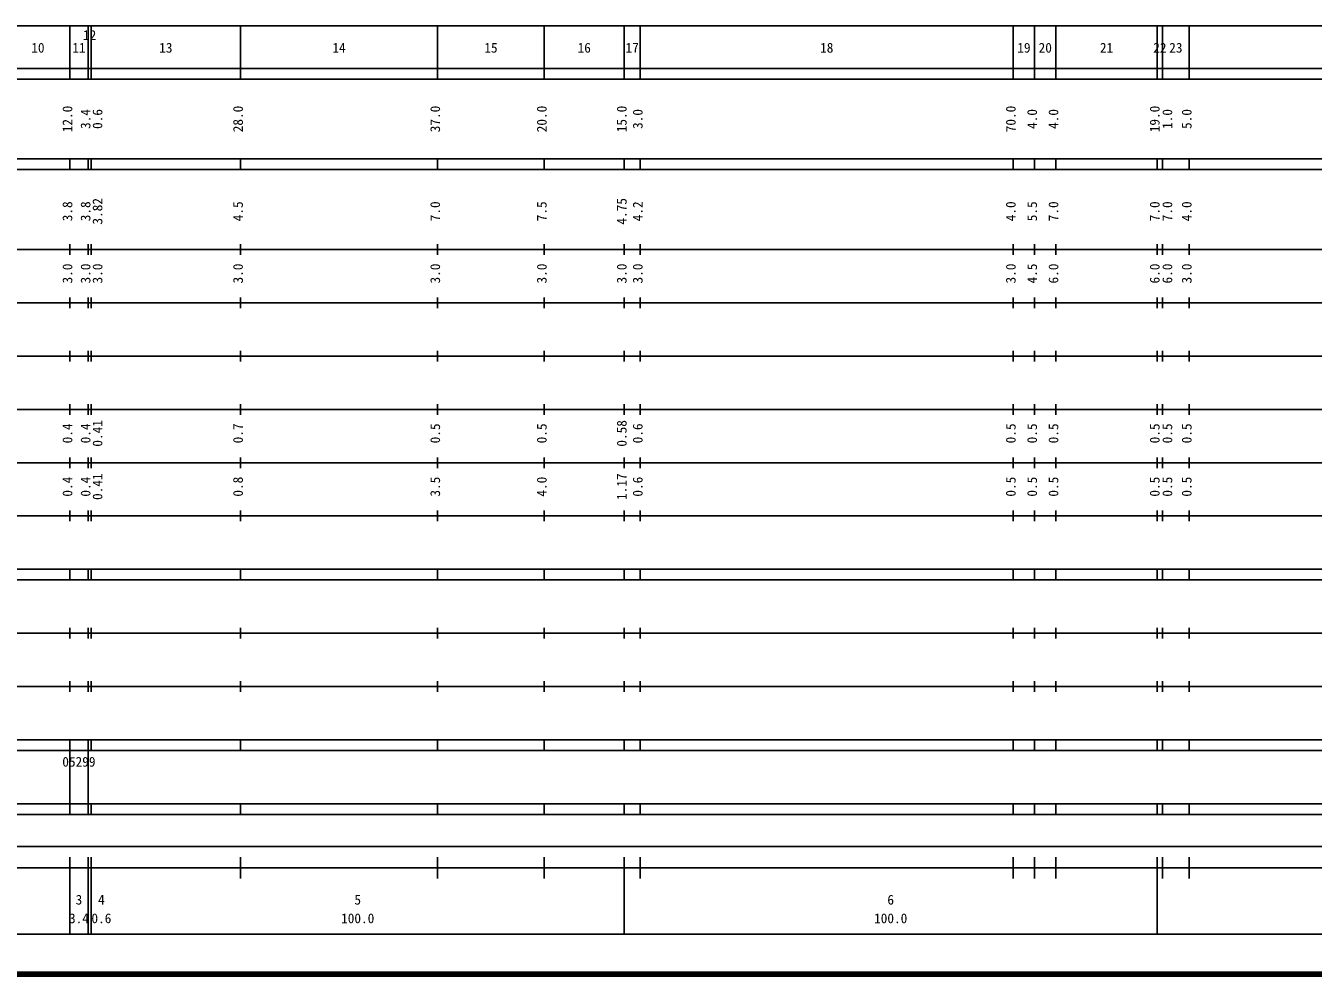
# Model space of a CAD drawing. Units: millimetres on the paper, enlarged 1000 times. Extents: x 40000 to 680000, y 20000 to 380000.
# Drawn here: x 255718 to 497282, y 20000 to 198000 of the extents above; entities that cross this region are included whole.
import ezdxf
from ezdxf.enums import TextEntityAlignment as Align

# ---------------------------------------------------------------- set-up
doc = ezdxf.new("R2010")
doc.units = ezdxf.units.MM
doc.header["$LTSCALE"] = 1000
doc.layers.add('M-TTL', color=2, linetype='Continuous', lineweight=140)
doc.layers.add('M-TTL-BAND', color=7, linetype='Continuous', lineweight=25)
doc.styles.add('ＭＳ ゴシック', font='')
doc.styles.get('ＭＳ ゴシック').set_extended_font_data('MS Gothic')

msp = doc.modelspace()

# ---------------------------------------------------------------- linework, layer by layer
at = {"layer": 'M-TTL'}
msp.add_line((40000, 20000), (680000, 20000), dxfattribs=at)
at = {"layer": 'M-TTL-BAND'}
for p, q in [((68000, 198000), (579000, 198000)), ((264000, 188000), (264000, 198000)), ((267400, 188000), (267400, 198000)), ((268000, 188000), (268000, 198000)), ((296000, 188000), (296000, 198000)), ((333000, 188000), (333000, 198000)), ((353000, 188000), (353000, 198000)), ((368000, 188000), (368000, 198000)), ((371000, 188000), (371000, 198000)), ((441000, 188000), (441000, 198000)), ((445000, 188000), (445000, 198000)), ((449000, 188000), (449000, 198000)), ((468000, 188000), (468000, 198000)), ((469000, 188000), (469000, 198000)), ((474000, 188000), (474000, 198000)), ((40000, 190000), (579000, 190000)), ((40000, 188000), (579000, 188000)), ((40000, 173000), (579000, 173000)), ((264000, 171000), (264000, 173000)), ((267400, 171000), (267400, 173000)), ((268000, 171000), (268000, 173000)), ((296000, 171000), (296000, 173000)), ((333000, 171000), (333000, 173000)), ((353000, 171000), (353000, 173000)), ((368000, 171000), (368000, 173000)), ((371000, 171000), (371000, 173000)), ((441000, 171000), (441000, 173000)), ((445000, 171000), (445000, 173000)), ((449000, 171000), (449000, 173000)), ((468000, 171000), (468000, 173000)), ((469000, 171000), (469000, 173000)), ((474000, 171000), (474000, 173000)), ((40000, 171000), (579000, 171000)), ((40000, 156000), (579000, 156000)), ((264000, 155000), (264000, 157000)), ((267400, 155000), (267400, 157000)), ((268000, 155000), (268000, 157000)), ((296000, 155000), (296000, 157000)), ((333000, 155000), (333000, 157000)), ((353000, 155000), (353000, 157000)), ((368000, 155000), (368000, 157000)), ((371000, 155000), (371000, 157000)), ((441000, 155000), (441000, 157000)), ((445000, 155000), (445000, 157000)), ((449000, 155000), (449000, 157000)), ((468000, 155000), (468000, 157000)), ((469000, 155000), (469000, 157000)), ((474000, 155000), (474000, 157000)), ((46000, 146000), (579000, 146000)), ((264000, 145000), (264000, 147000)), ((267400, 145000), (267400, 147000)), ((268000, 145000), (268000, 147000)), ((296000, 145000), (296000, 147000)), ((333000, 145000), (333000, 147000)), ((353000, 145000), (353000, 147000)), ((368000, 145000), (368000, 147000)), ((371000, 145000), (371000, 147000)), ((441000, 145000), (441000, 147000)), ((445000, 145000), (445000, 147000)), ((449000, 145000), (449000, 147000)), ((468000, 145000), (468000, 147000)), ((469000, 145000), (469000, 147000)), ((474000, 145000), (474000, 147000)), ((52000, 136000), (579000, 136000)), ((264000, 135000), (264000, 137000)), ((267400, 135000), (267400, 137000)), ((268000, 135000), (268000, 137000)), ((296000, 135000), (296000, 137000)), ((333000, 135000), (333000, 137000)), ((353000, 135000), (353000, 137000)), ((368000, 135000), (368000, 137000)), ((371000, 135000), (371000, 137000)), ((441000, 135000), (441000, 137000)), ((445000, 135000), (445000, 137000)), ((449000, 135000), (449000, 137000)), ((468000, 135000), (468000, 137000)), ((469000, 135000), (469000, 137000)), ((474000, 135000), (474000, 137000)), ((46000, 126000), (579000, 126000)), ((264000, 125000), (264000, 127000)), ((267400, 125000), (267400, 127000)), ((268000, 125000), (268000, 127000)), ((296000, 125000), (296000, 127000)), ((333000, 125000), (333000, 127000)), ((353000, 125000), (353000, 127000)), ((368000, 125000), (368000, 127000)), ((371000, 125000), (371000, 127000)), ((441000, 125000), (441000, 127000)), ((445000, 125000), (445000, 127000)), ((449000, 125000), (449000, 127000)), ((468000, 125000), (468000, 127000)), ((469000, 125000), (469000, 127000)), ((474000, 125000), (474000, 127000)), ((52000, 116000), (579000, 116000)), ((264000, 115000), (264000, 117000)), ((267400, 115000), (267400, 117000)), ((268000, 115000), (268000, 117000)), ((296000, 115000), (296000, 117000)), ((333000, 115000), (333000, 117000)), ((353000, 115000), (353000, 117000)), ((368000, 115000), (368000, 117000)), ((371000, 115000), (371000, 117000)), ((441000, 115000), (441000, 117000)), ((445000, 115000), (445000, 117000)), ((449000, 115000), (449000, 117000)), ((468000, 115000), (468000, 117000)), ((469000, 115000), (469000, 117000)), ((474000, 115000), (474000, 117000)), ((264000, 105000), (264000, 107000)), ((267400, 105000), (267400, 107000)), ((268000, 105000), (268000, 107000)), ((296000, 105000), (296000, 107000)), ((333000, 105000), (333000, 107000)), ((353000, 105000), (353000, 107000)), ((368000, 105000), (368000, 107000)), ((371000, 105000), (371000, 107000)), ((441000, 105000), (441000, 107000)), ((445000, 105000), (445000, 107000)), ((449000, 105000), (449000, 107000)), ((468000, 105000), (468000, 107000)), ((469000, 105000), (469000, 107000)), ((474000, 105000), (474000, 107000)), ((46000, 106000), (579000, 106000)), ((40000, 96000), (579000, 96000)), ((264000, 94000), (264000, 96000)), ((267400, 94000), (267400, 96000)), ((268000, 94000), (268000, 96000)), ((296000, 94000), (296000, 96000)), ((333000, 94000), (333000, 96000)), ((353000, 94000), (353000, 96000)), ((368000, 94000), (368000, 96000)), ((371000, 94000), (371000, 96000)), ((441000, 94000), (441000, 96000)), ((445000, 94000), (445000, 96000)), ((449000, 94000), (449000, 96000)), ((468000, 94000), (468000, 96000)), ((469000, 94000), (469000, 96000)), ((474000, 94000), (474000, 96000)), ((40000, 94000), (579000, 94000)), ((264000, 83000), (264000, 85000)), ((267400, 83000), (267400, 85000)), ((268000, 83000), (268000, 85000)), ((296000, 83000), (296000, 85000)), ((333000, 83000), (333000, 85000)), ((353000, 83000), (353000, 85000)), ((368000, 83000), (368000, 85000)), ((371000, 83000), (371000, 85000)), ((441000, 83000), (441000, 85000)), ((445000, 83000), (445000, 85000)), ((449000, 83000), (449000, 85000)), ((468000, 83000), (468000, 85000)), ((469000, 83000), (469000, 85000)), ((474000, 83000), (474000, 85000)), ((49000, 84000), (579000, 84000)), ((264000, 73000), (264000, 75000)), ((267400, 73000), (267400, 75000)), ((268000, 73000), (268000, 75000)), ((296000, 73000), (296000, 75000)), ((333000, 73000), (333000, 75000)), ((353000, 73000), (353000, 75000)), ((368000, 73000), (368000, 75000)), ((371000, 73000), (371000, 75000)), ((441000, 73000), (441000, 75000)), ((445000, 73000), (445000, 75000)), ((449000, 73000), (449000, 75000)), ((468000, 73000), (468000, 75000)), ((469000, 73000), (469000, 75000)), ((474000, 73000), (474000, 75000)), ((40000, 74000), (579000, 74000)), ((40000, 64000), (579000, 64000)), ((264000, 62000), (264000, 64000)), ((267400, 62000), (267400, 64000)), ((268000, 62000), (268000, 64000)), ((296000, 62000), (296000, 64000)), ((333000, 62000), (333000, 64000)), ((353000, 62000), (353000, 64000)), ((368000, 62000), (368000, 64000)), ((371000, 62000), (371000, 64000)), ((441000, 62000), (441000, 64000)), ((445000, 62000), (445000, 64000)), ((449000, 62000), (449000, 64000)), ((468000, 62000), (468000, 64000)), ((469000, 62000), (469000, 64000)), ((474000, 62000), (474000, 64000)), ((40000, 62000), (579000, 62000)), ((264000, 52000), (264000, 62000)), ((267400, 52000), (267400, 62000)), ((40000, 52000), (579000, 52000)), ((264000, 50000), (264000, 52000)), ((267400, 50000), (267400, 52000)), ((268000, 50000), (268000, 52000)), ((296000, 50000), (296000, 52000)), ((333000, 50000), (333000, 52000)), ((353000, 50000), (353000, 52000)), ((368000, 50000), (368000, 52000)), ((371000, 50000), (371000, 52000)), ((441000, 50000), (441000, 52000)), ((445000, 50000), (445000, 52000)), ((449000, 50000), (449000, 52000)), ((468000, 50000), (468000, 52000)), ((469000, 50000), (469000, 52000)), ((474000, 50000), (474000, 52000)), ((40000, 50000), (579000, 50000)), ((71000, 44000), (565000, 44000)), ((264000, 27500), (264000, 42000)), ((267400, 27500), (267400, 42000)), ((268000, 27500), (268000, 42000)), ((296000, 38000), (296000, 42000)), ((333000, 38000), (333000, 42000)), ((353000, 38000), (353000, 42000)), ((368000, 27500), (368000, 42000)), ((371000, 38000), (371000, 42000)), ((441000, 38000), (441000, 42000)), ((445000, 38000), (445000, 42000)), ((449000, 38000), (449000, 42000)), ((468000, 27500), (468000, 42000)), ((469000, 38000), (469000, 42000)), ((474000, 38000), (474000, 42000)), ((40000, 40000), (579000, 40000)), ((68000, 27500), (579000, 27500))]:
    msp.add_line(p, q, dxfattribs=at)

# ---------------------------------------------------------------- texts
at = {"layer": 'M-TTL-BAND', "style": 'ＭＳ ゴシック'}
for s, p in [('12', (267700, 194787)), ('10', (258000, 192405)), ('11', (265700, 192405)), ('13', (282000, 192405)), ('14', (314500, 192405)), ('15', (343000, 192405)), ('16', (360500, 192405)), ('17', (369500, 192405)), ('18', (406000, 192405)), ('19', (443000, 192405)), ('20', (447000, 192405)), ('21', (458500, 192405)), ('22', (468500, 192405)), ('23', (471500, 192405)), ('3', (265700, 32523)), ('4', (269910, 32523)), ('5', (318000, 32523)), ('6', (418000, 32523)), ('3.4', (265700, 29033)), ('0.6', (269910, 29033)), ('100.0', (318000, 29033)), ('100.0', (418000, 29033))]:
    msp.add_text(s, height=1833, dxfattribs=at).set_placement(p, align=Align.BOTTOM_CENTER)
for s, p in [('12.0', (265000, 180500)), ('3.4', (268400, 180500)), ('0.6', (270641, 180500)), ('28.0', (297000, 180500)), ('37.0', (334000, 180500)), ('20.0', (354000, 180500)), ('15.0', (369000, 180500)), ('3.0', (372000, 180500)), ('70.0', (442000, 180500)), ('4.0', (446000, 180500)), ('4.0', (450000, 180500)), ('19.0', (469000, 180500)), ('1.0', (471367, 180500)), ('5.0', (475000, 180500)), ('3.8', (265000, 163174)), ('3.8', (268400, 163174)), ('3.82', (270641, 163174)), ('4.5', (297000, 163174)), ('7.0', (334000, 163174)), ('7.5', (354000, 163174)), ('4.75', (369000, 163174)), ('4.2', (372000, 163174)), ('4.0', (442000, 163174)), ('5.5', (446000, 163174)), ('7.0', (450000, 163174)), ('7.0', (469000, 163174)), ('7.0', (471367, 163174)), ('4.0', (475000, 163174)), ('3.0', (265000, 151500)), ('3.0', (268400, 151500)), ('3.0', (270641, 151500)), ('3.0', (297000, 151500)), ('3.0', (334000, 151500)), ('3.0', (354000, 151500)), ('3.0', (369000, 151500)), ('3.0', (372000, 151500)), ('3.0', (442000, 151500)), ('4.5', (446000, 151500)), ('6.0', (450000, 151500)), ('6.0', (469000, 151500)), ('6.0', (471367, 151500)), ('3.0', (475000, 151500)), ('0.4', (265000, 121500)), ('0.4', (268400, 121500)), ('0.41', (270641, 121500)), ('0.7', (297000, 121500)), ('0.5', (334000, 121500)), ('0.5', (354000, 121500)), ('0.58', (369000, 121500)), ('0.6', (372000, 121500)), ('0.5', (442000, 121500)), ('0.5', (446000, 121500)), ('0.5', (450000, 121500)), ('0.5', (469000, 121500)), ('0.5', (471367, 121500)), ('0.5', (475000, 121500)), ('0.41', (270641, 111500)), ('1.17', (369000, 111500)), ('0.4', (265000, 111500)), ('0.4', (268400, 111500)), ('0.8', (297000, 111500)), ('3.5', (334000, 111500)), ('4.0', (354000, 111500)), ('0.6', (372000, 111500)), ('0.5', (442000, 111500)), ('0.5', (446000, 111500)), ('0.5', (450000, 111500)), ('0.5', (469000, 111500)), ('0.5', (471367, 111500)), ('0.5', (475000, 111500))]:
    msp.add_text(s, height=1833, rotation=90, dxfattribs=at).set_placement(p, align=Align.BOTTOM_CENTER)
msp.add_text('05299', height=1833, dxfattribs=at).set_placement((262575, 58405), align=Align.BOTTOM_LEFT)

doc.saveas('drawing.dxf')
